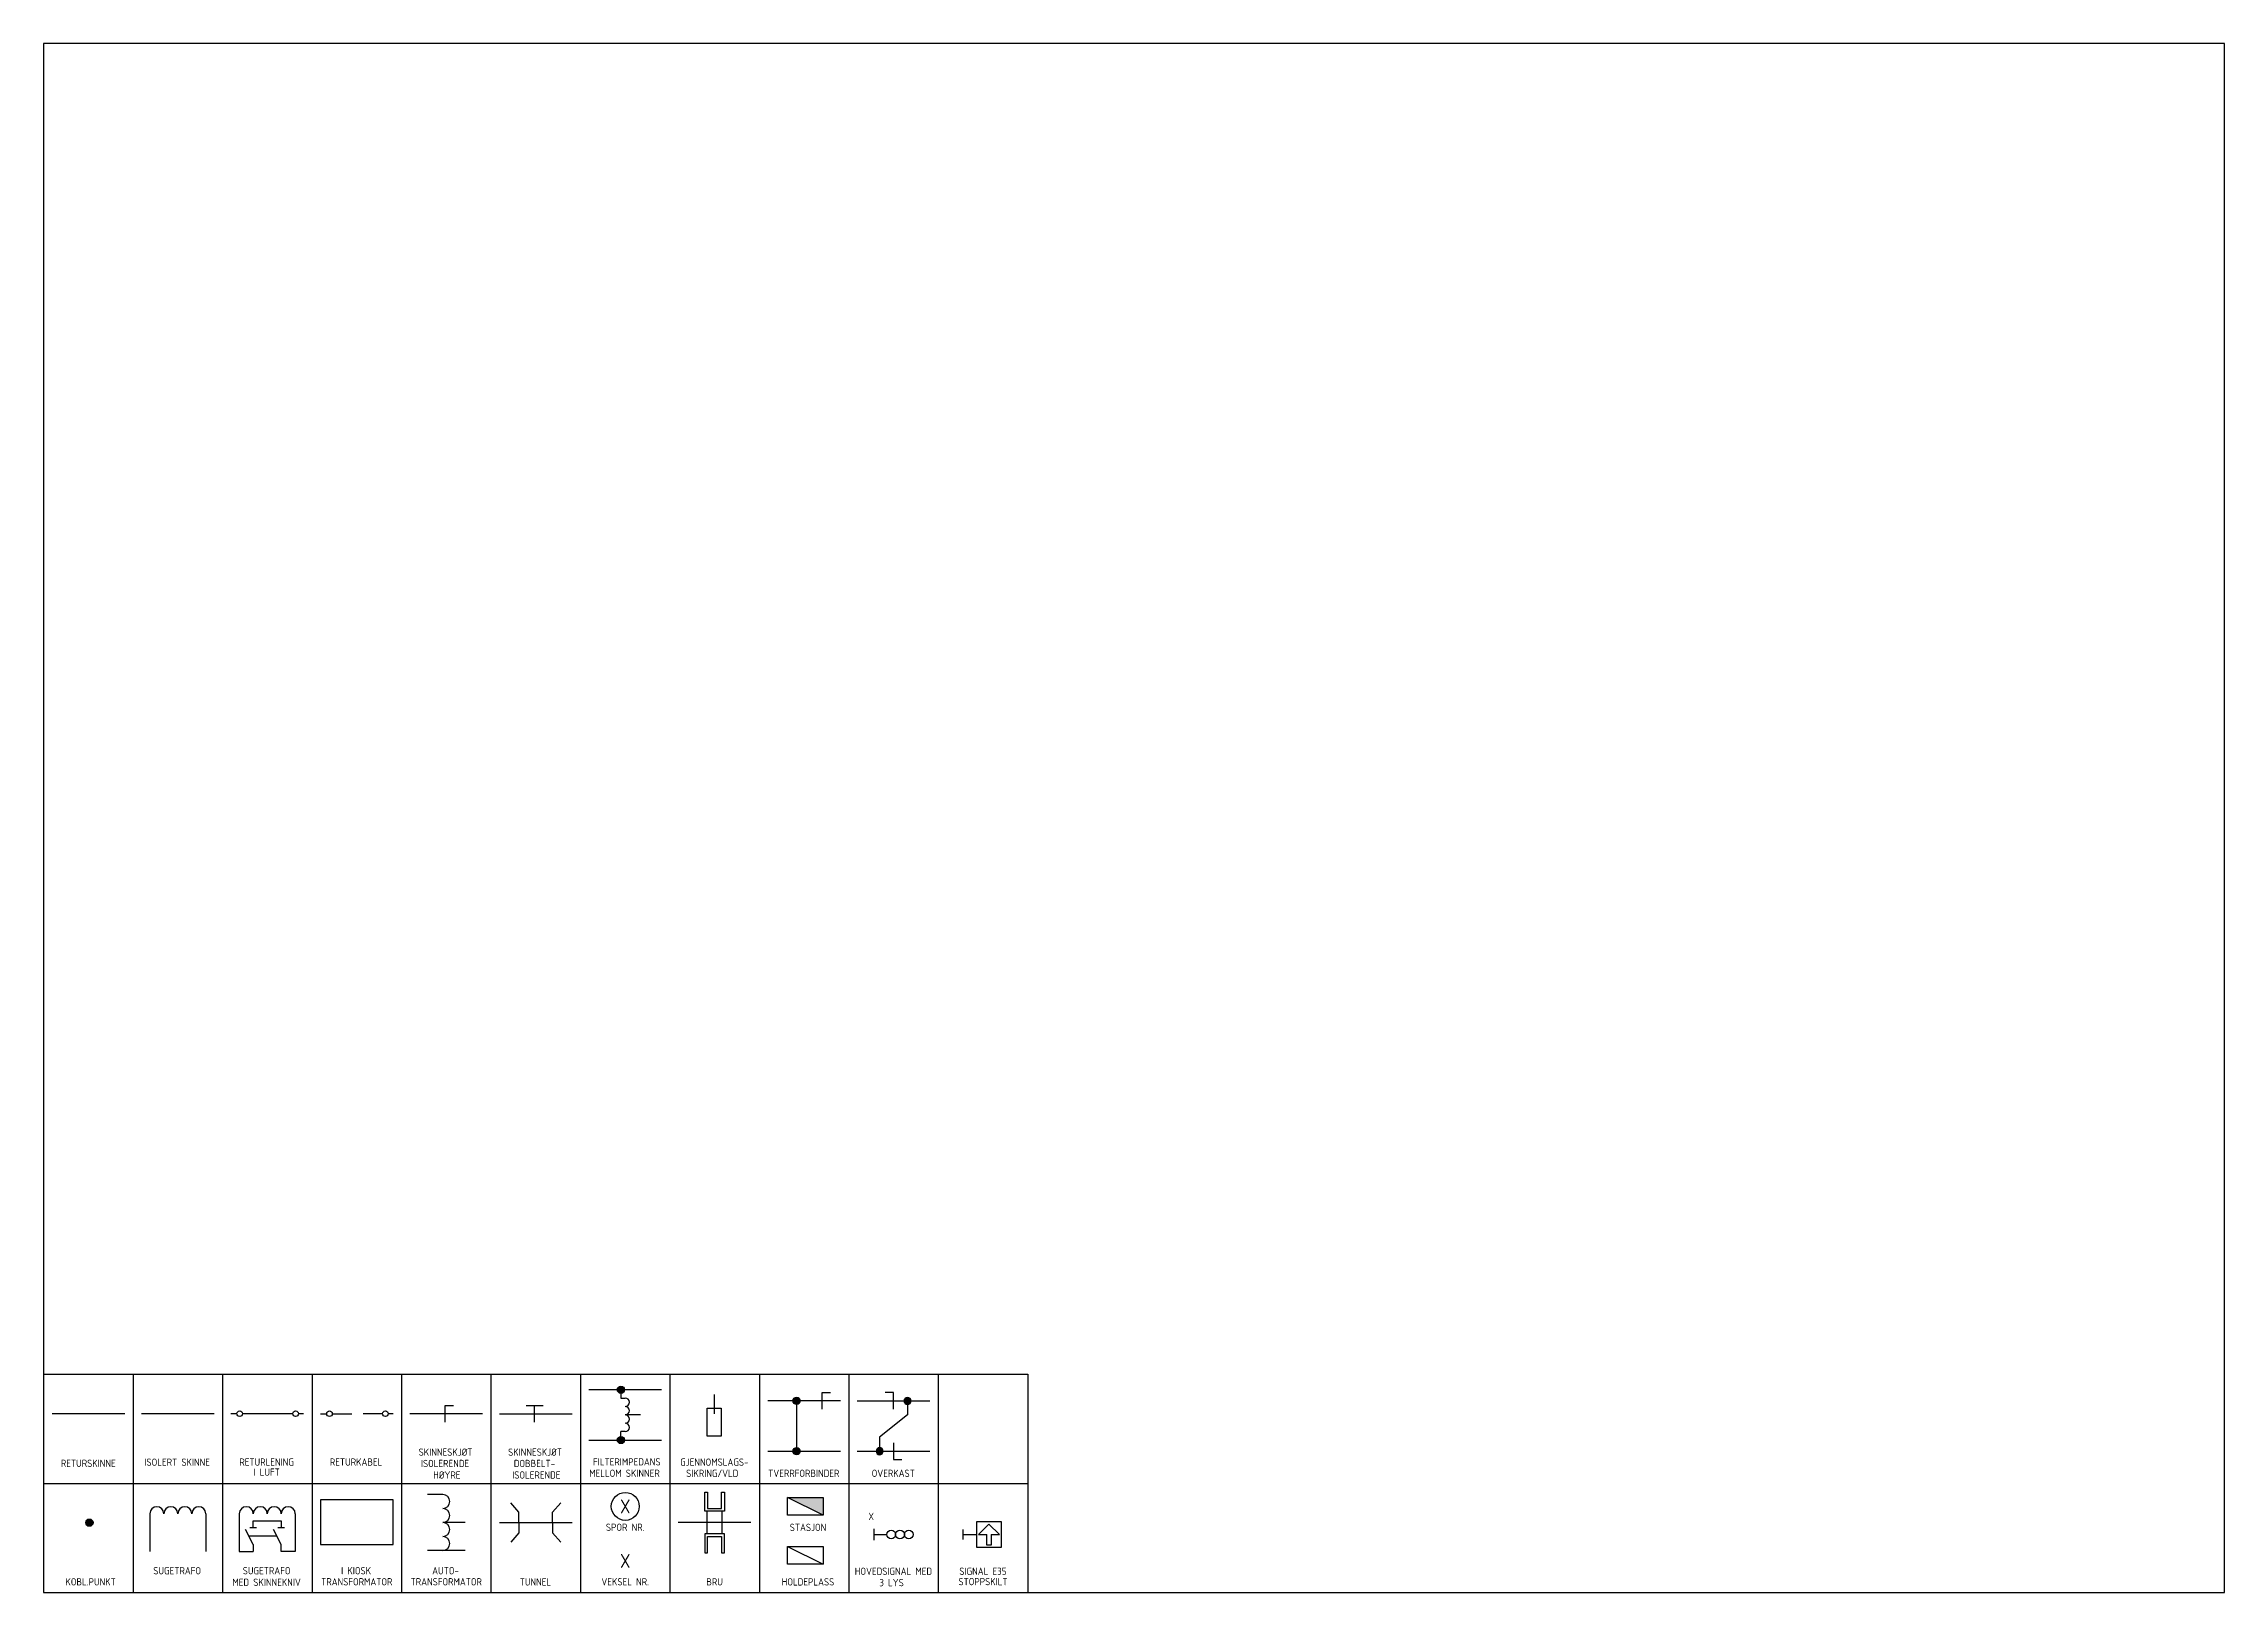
# Model space of a CAD drawing. Header units: millimetres. Extents: x -120 to 1240, y -2156 to 277.
# Drawn here: x 620 to 1010, y -2149 to -1872 of the extents above; entities that cross this region are included whole.
import ezdxf
from ezdxf.enums import TextEntityAlignment as Align

# ---------------------------------------------------------------- set-up
doc = ezdxf.new("R2010")
doc.units = ezdxf.units.MM
for name, color, linetype in [('JBTEH_Komponenter', 4, 'Continuous'), ('JBTEH_Skinne_isolert_signal', 5, 'Continuous'), ('RAMME', 5, 'Continuous')]:
    doc.layers.add(name, color=color, linetype=linetype)
doc.styles.add('ISO13', font='isocp.shx', dxfattribs={"width": 0.9, "height": 1.3})
doc.styles.add('ISO25', font='isocp.shx', dxfattribs={"width": 0.9, "height": 2.5})

# ---------------------------------------------------------------- blocks, each defined once
blk = doc.blocks.new('EH_Skinneskjot_enkel')
for p, q in [((0, -1.5), (0, 1.5)), ((0, 1.5), (1.5, 1.5))]:
    blk.add_line(p, q)
blk = doc.blocks.new('EH_Koblingspunkt')
h = blk.add_hatch(color=256)
h.dxf.hatch_style = 1
edge = h.paths.add_edge_path()
edge.add_arc((0, 0), 0.625, 0, 360)
blk.add_circle((0, 0), 0.625)
blk = doc.blocks.new('EH_Overkast')
for p, q in [((-2.5, 9), (-2.5, 6.5)), ((0, 7.5), (0, 10.5)), ((0, 10.5), (1.5, 10.5)), ((-2.5, 6.5), (2.5, 2.5)), ((0, 1.5), (0, -1.5)), ((2.5, 2.5), (2.5, 0)), ((0, -1.5), (-1.5, -1.5))]:
    blk.add_line(p, q)
for p in [(-2.5, 9), (2.5, 0)]:
    blk.add_blockref('EH_Koblingspunkt', p)
blk = doc.blocks.new('EH_Returskj_Symbolforklaring_L')
h = blk.add_hatch(color=256)
h.dxf.hatch_style = 1
edge = h.paths.add_edge_path()
edge.add_arc((103.25, 36.25), 0.65, 0, 360)
h = blk.add_hatch(color=256)
h.dxf.hatch_style = 1
edge = h.paths.add_edge_path()
edge.add_arc((134.66, 34.25), 0.65, 0, 360)
h = blk.add_hatch(color=256)
h.dxf.hatch_style = 1
edge = h.paths.add_edge_path()
edge.add_arc((103.25, 27.25), 0.65, 0, 360)
h = blk.add_hatch(color=256)
h.dxf.hatch_style = 1
edge = h.paths.add_edge_path()
edge.add_arc((134.66, 25.25), 0.65, 0, 360)
blk.add_hatch(color=256).paths.add_polyline_path([(139.42, 16.97), (133.05, 16.97), (139.42, 13.79)])
h = blk.add_hatch(color=256)
h.dxf.hatch_style = 1
edge = h.paths.add_edge_path()
edge.add_arc((8.19, 12.47), 0.65, 0, 360)
for p, q in [((0, 39), (176, 39)), ((0, 39), (0, 0)), ((16, 39), (16, 0)), ((32, 39), (32, 0)), ((48, 39), (48, 0)), ((64, 39), (64, 0)), ((80, 39), (80, 0)), ((96, 39), (96, 0)), ((103.25, 36.25), (103.25, 34.75)), ((112, 39), (112, 0)), ((119.92, 35.42), (119.92, 31.94)), ((128, 39), (128, 0)), ((144, 39), (144, 0)), ((160, 39), (160, 0)), ((176, 39), (176, 0)), ((49.5, 31.93), (50.62, 31.93)), ((51.62, 31.93), (55.12, 31.93)), ((60.62, 31.93), (57.12, 31.93)), ((62.5, 31.93), (61.62, 31.93)), ((103.25, 34.75), (104, 34.75)), ((106.75, 31.75), (104, 31.75)), ((118.67, 27.94), (118.67, 32.94)), ((118.67, 32.94), (121.17, 32.94)), ((121.17, 32.94), (121.17, 27.94)), ((134.66, 34.25), (134.66, 25.25)), ((152, 34.25), (158.5, 34.25)), ((103.25, 27.25), (103.25, 28.75)), ((104, 28.75), (103.25, 28.75)), ((121.17, 27.94), (118.67, 27.94)), ((145.5, 25.25), (152, 25.25)), ((0, 19.5), (176, 19.5)), ((71.38, 17.5), (68.63, 17.5)), ((139.42, 13.79), (133.05, 16.97)), ((19, 14.07), (19, 7.32)), ((29, 14.07), (29, 7.32)), ((35, 14.07), (35, 7.32)), ((37.5, 11.57), (37.5, 12.82)), ((37.5, 12.82), (42.5, 12.82)), ((42.5, 12.82), (42.5, 11.57)), ((45, 14.07), (45, 7.32)), ((75.38, 12.5), (71.38, 12.5)), ((81.5, 12.5), (94.5, 12.5)), ((126.5, 12.5), (113.5, 12.5)), ((167.18, 10.34), (169.06, 12.22)), ((169.06, 12.22), (170.93, 10.34)), ((37.5, 8.57), (36.09, 11.22)), ((41.7, 10.06), (36.7, 10.06)), ((38.1, 11.57), (36.9, 11.57)), ((37.5, 8.57), (37.5, 7.32)), ((42.5, 8.57), (41.09, 11.22)), ((43.1, 11.57), (41.9, 11.57)), ((42.5, 7.32), (42.5, 8.57)), ((133.05, 8.22), (139.42, 5.04)), ((148.46, 11.34), (148.46, 9.34)), ((148.46, 10.34), (150.81, 10.34)), ((164.46, 9.44), (164.46, 11.24)), ((164.46, 10.34), (166.81, 10.34)), ((167.18, 10.34), (168.68, 10.34)), ((169.43, 10.34), (170.93, 10.34)), ((35, 7.32), (37.5, 7.32)), ((45, 7.32), (42.5, 7.32)), ((75.38, 7.5), (68.63, 7.5)), ((0, 0), (176, 0))]:
    blk.add_line(p, q)
at = {"linetype": 'Continuous'}
for p, q in [((14.5, 31.93), (1.5, 31.93)), ((34.57, 31.93), (33.5, 31.93)), ((44.57, 31.93), (35.57, 31.93)), ((46.5, 31.93), (45.57, 31.93)), ((86.31, 33.43), (89.31, 33.43)), ((87.81, 30.43), (87.81, 33.43))]:
    blk.add_line(p, q, dxfattribs=at)
at = {"color": 5}
for p, q in [((30.5, 31.93), (17.5, 31.93)), ((85.01, 14.32), (83.55, 16.04)), ((91.01, 14.32), (92.48, 16.04)), ((85.01, 12.5), (85.01, 14.32)), ((85.01, 12.5), (85.01, 10.68)), ((91.01, 12.5), (91.01, 14.32)), ((91.01, 12.5), (91.01, 10.68)), ((85.01, 10.68), (83.55, 8.96)), ((91.01, 10.68), (92.48, 8.96))]:
    blk.add_line(p, q, dxfattribs=at)
at = {"linetype": 'ByBlock'}
for p, q in [((118.65, 10.5), (118.65, 14.5)), ((121.35, 10.5), (121.35, 14.5))]:
    blk.add_line(p, q, dxfattribs=at)
for points in [[(71.81, 31.93), (65.5, 31.93)], [(139.25, 34.25), (129.5, 34.25)], [(129.5, 25.25), (142.5, 25.25)], [(169.43, 10.34), (169.43, 8.47), (168.68, 8.47), (168.68, 10.34)]]:
    blk.add_lwpolyline(points)
for points in [[(49.5, 8.57), (62.5, 8.57), (62.5, 16.57), (49.5, 16.57)], [(133.05, 16.97), (139.42, 16.97), (139.42, 13.79), (133.05, 13.79)], [(166.81, 8.09), (171.31, 8.09), (171.31, 12.59), (166.81, 12.59)], [(139.42, 5.04), (133.05, 5.04), (133.05, 8.22), (139.42, 8.22)]]:
    blk.add_lwpolyline(points, close=True)
for points in [[(118.25, 14.5), (118.25, 17.9), (118.75, 17.9), (118.75, 15), (121.25, 15), (121.25, 17.9), (121.75, 17.9), (121.75, 14.5), (118.25, 14.5)], [(118.25, 10.5), (118.25, 7.1), (118.75, 7.1), (118.75, 10), (121.25, 10), (121.25, 7.1), (121.75, 7.1), (121.75, 10.5), (118.25, 10.5)]]:
    blk.add_lwpolyline(points, dxfattribs=at)
for centre, radius in [((103.25, 36.25), 0.65), ((134.66, 34.25), 0.65), ((103.25, 27.25), 0.65), ((134.66, 25.25), 0.65), ((8.19, 12.47), 0.65), ((151.59, 10.34), 0.781), ((153.15, 10.34), 0.781), ((154.71, 10.34), 0.781)]:
    blk.add_circle(centre, radius)
at = {"linetype": 'Continuous'}
for centre in [(35.07, 31.95), (45.07, 31.95), (51.12, 31.95), (61.12, 31.95)]:
    blk.add_circle(centre, 0.5, dxfattribs=at)
at = {"ltscale": 5}
blk.add_circle((104.02, 15.38), 2.5, dxfattribs=at)
for centre, radius, start, end in [((104, 34), 0.75, 270, 90), ((104, 32.5), 0.75, 270, 90), ((104, 31), 0.75, 270, 90), ((104, 29.5), 0.75, 270, 90), ((71.38, 16.25), 1.25, 270, 90), ((20.25, 14.07), 1.25, 0, 180), ((22.75, 14.07), 1.25, 0, 180), ((25.25, 14.07), 1.25, 0, 180), ((27.75, 14.07), 1.25, 0, 180), ((36.25, 14.07), 1.25, 0, 180), ((38.75, 14.07), 1.25, 0, 180), ((41.25, 14.07), 1.25, 0, 180), ((43.75, 14.07), 1.25, 0, 180), ((71.38, 13.75), 1.25, 270, 90), ((71.38, 11.25), 1.25, 270, 90), ((71.38, 8.75), 1.25, 270, 90)]:
    blk.add_arc(centre, radius, start, end)
blk.add_solid([(120.92, 31.94), (118.92, 31.94), (119.92, 29.94), (120.92, 31.94)])
at = {"layer": 'JBTEH_Skinne_isolert_signal'}
for p, q in [((81.5, 31.93), (94.5, 31.93)), ((142.5, 34.25), (139.25, 34.25)), ((145.5, 34.25), (152, 34.25)), ((152, 25.25), (158.5, 25.25))]:
    blk.add_line(p, q, dxfattribs=at)
for points in [[(110.5, 36.25), (97.5, 36.25)], [(78.5, 31.93), (71.81, 31.93)], [(97.5, 27.25), (110.5, 27.25)]]:
    blk.add_lwpolyline(points, dxfattribs=at)
for p in [(139.25, 34.25), (71.81, 31.93)]:
    blk.add_blockref('EH_Skinneskjot_enkel', p)
at = {"xscale": -1}
blk.add_blockref('EH_Overkast', (152, 25.25), dxfattribs=at)
at = {"style": 'ISO13'}
for s, p in [('RETURSKINNE', (7.99, 23.09)), ('ISOLERT SKINNE', (23.88, 23.29)), ('RETURLENING', (39.88, 23.31)), ('RETURKABEL', (55.88, 23.31)), ('SKINNESKJØT', (71.88, 25.09)), ('ISOLERENDE', (71.78, 23.06)), ('SKINNESKJØT', (87.88, 25.09)), ('DOBBELT-', (87.78, 23.06)), ('FILTERIMPEDANS', (104.29, 23.35)), ('GJENNOMSLAGS-', (119.95, 23.3)), ('I LUFT', (39.88, 21.51)), ('HØYRE', (72.11, 21)), ('ISOLERENDE', (88.11, 21)), ('MELLOM SKINNER', (103.88, 21.31)), ('SIKRING/VLD ', (119.95, 21.3)), ('TVERRFORBINDER', (135.95, 21.3)), ('OVERKAST', (151.95, 21.3)), ('SPOR NR.', (104.01, 11.65)), ('STASJON', (136.7, 11.63)), ('SUGETRAFO', (23.88, 3.88)), ('SUGETRAFO', (39.88, 3.88)), ('I KIOSK', (55.88, 3.88)), ('AUTO-', (71.88, 3.88)), ('HOVEDSIGNAL MED', (151.98, 3.78)), ('SIGNAL E35', (167.98, 3.78)), ('KOBL.PUNKT', (8.4, 1.89)), ('MED SKINNEKNIV', (39.88, 1.81)), ('TRANSFORMATOR', (56.01, 1.9)), ('TRANSFORMATOR', (72.01, 1.9)), ('TUNNEL', (87.95, 1.87)), ('VEKSEL NR.', (104.01, 1.9)), ('BRU', (120, 1.89)), ('HOLDEPLASS', (136.7, 1.88)), ('3 LYS', (151.64, 1.75)), ('STOPPSKILT', (168, 1.93))]:
    blk.add_text(s, height=1.3, dxfattribs=at).set_placement(p, align=Align.MIDDLE)
at = {"style": 'ISO25', "width": 0.9}
for p in [(104.02, 15.38), (104.02, 5.63)]:
    blk.add_text('X', height=2.5, dxfattribs=at).set_placement(p, align=Align.MIDDLE_CENTER)
at = {"style": 'ISO13', "width": 0.9}
blk.add_text('X', height=1.3, dxfattribs=at).set_placement((147.51, 12.94))

msp = doc.modelspace()

# ---------------------------------------------------------------- linework, layer by layer
at = {"layer": 'RAMME'}
msp.add_lwpolyline([(1010, -1872), (620, -1872), (620, -2149), (1010, -2149)], close=True, dxfattribs=at)

# ---------------------------------------------------------------- block references
at = {"layer": 'JBTEH_Komponenter'}
msp.add_blockref('EH_Returskj_Symbolforklaring_L', (620, -2149), dxfattribs=at)

doc.saveas('drawing.dxf')
